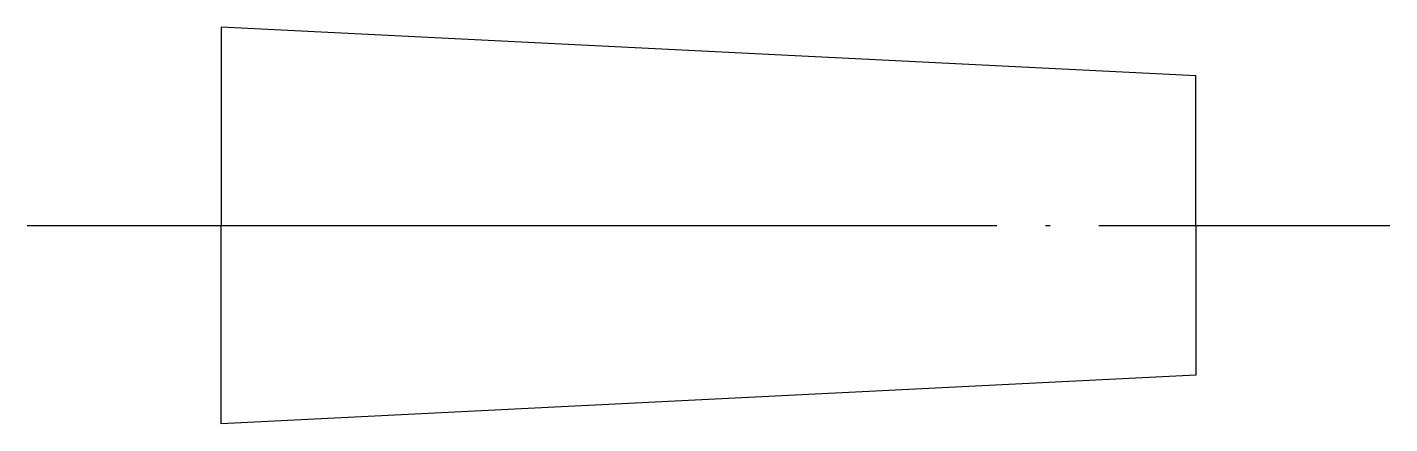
# Model space of a CAD drawing. Extents: x 255 to 283.1, y 442.2 to 474.9.
# Drawn here: x 254.98 to 283.09, y 466.69 to 474.87 of the extents above; entities outside this region: 1.
import ezdxf

# ---------------------------------------------------------------- set-up
doc = ezdxf.new("R2010")
doc.units = 0
doc.linetypes.add('中心線', pattern=[22, 20, -1, 0, -1])
doc.layers.add('中心線', color=1, linetype='中心線')
doc.layers.add('輪廓線', color=7, linetype='CONTINUOUS')
doc.styles.add('CNS', font='txt.shx', dxfattribs={"width": 0.75, "height": 3, "bigfont": 'chineset.shx'})

msp = doc.modelspace()

# ---------------------------------------------------------------- linework, layer by layer
at = {"layer": '中心線'}
msp.add_line((254.983, 470.78), (283.086, 470.78), dxfattribs=at)
at = {"layer": '輪廓線'}
for p, q in [((279.086, 473.87), (258.983, 474.87)), ((258.983, 474.87), (258.983, 470.78)), ((279.086, 470.78), (279.086, 473.87)), ((258.983, 466.689), (258.983, 470.78)), ((279.086, 470.78), (279.086, 467.689)), ((279.086, 467.689), (258.983, 466.689))]:
    msp.add_line(p, q, dxfattribs=at)

# ---------------------------------------------------------------- texts
at = {"layer": '輪廓線', "style": 'CNS', "width": 0.75}
msp.add_text('圖 5-11', height=3, dxfattribs=at).set_placement((264.004, 442.206))

doc.saveas('drawing.dxf')
